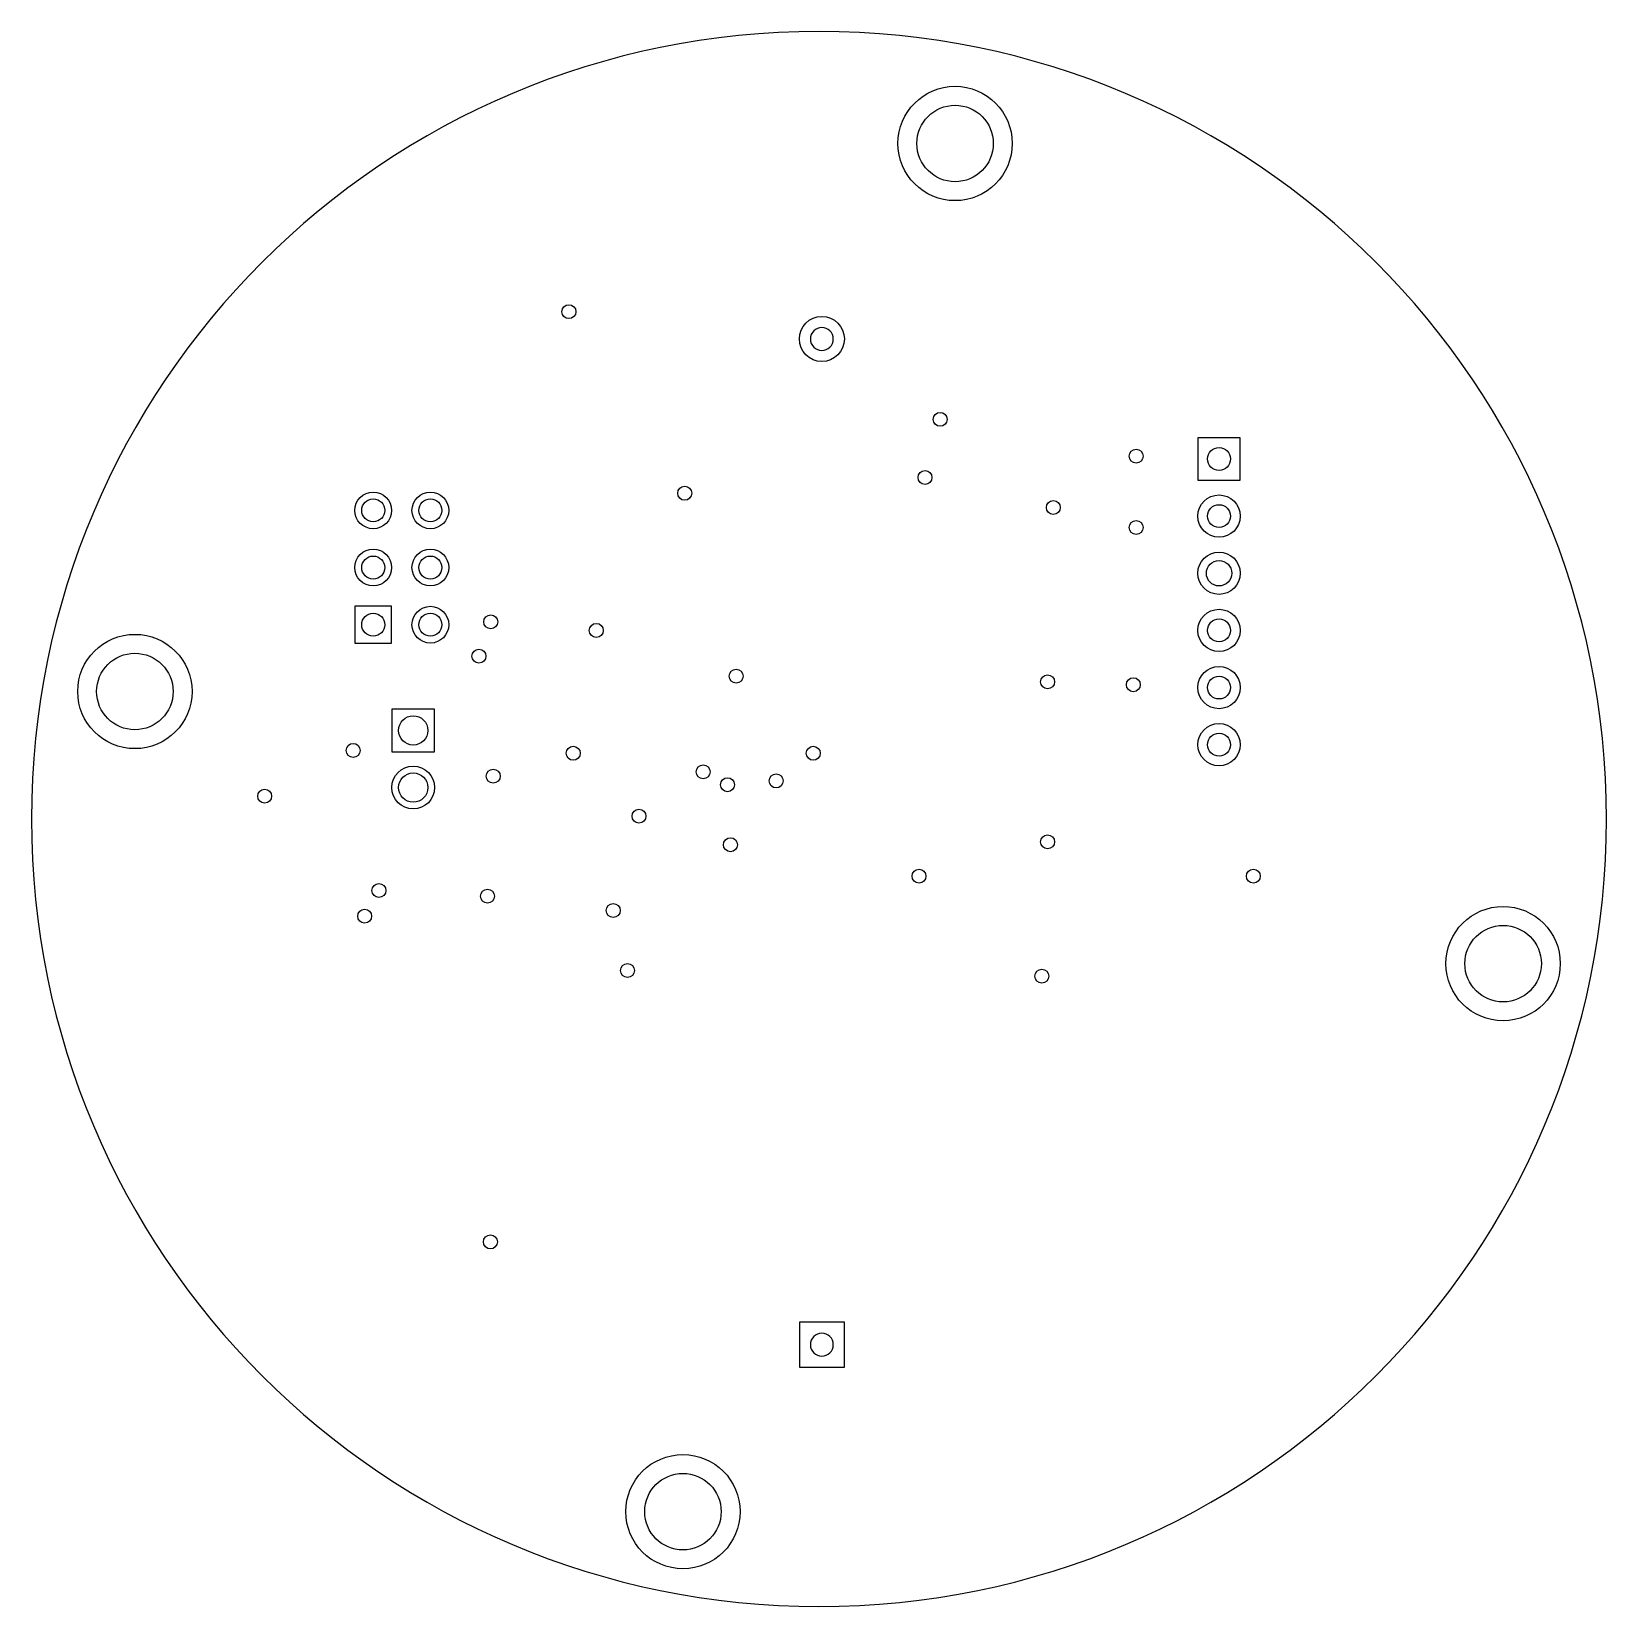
# Model space of a CAD drawing. Header units: millimetres. Extents: x -35 to 35, y -34.6 to 35.4.
import ezdxf

# ---------------------------------------------------------------- set-up
doc = ezdxf.new("R2010")
doc.units = ezdxf.units.MM

msp = doc.modelspace()

# ---------------------------------------------------------------- linework, layer by layer
for points in [[(-0.383, 21.714), (-0.383, 21.714)], [(0.637, 21.714), (0.637, 21.714)], [(16.84, 17.323), (16.84, 15.443), (18.72, 15.443), (18.72, 17.323)], [(-18.995, 8.2), (-18.995, 9.834), (-20.629, 9.834), (-20.629, 8.2)], [(-18.984, 5.268), (-18.984, 3.368), (-17.084, 3.368), (-17.084, 5.268)], [(1.127, -23.985), (1.127, -21.985), (-0.873, -21.985), (-0.873, -23.985)], [(-0.383, -22.985), (-0.383, -22.985)], [(0.637, -22.985), (0.637, -22.985)]]:
    msp.add_lwpolyline(points, close=True)
for centre, radius in [((6.048, 30.404), 2.54), ((6.048, 30.404), 1.7), ((-11.115, 22.929), 0.31), ((0.127, 21.715), 1), ((5.387, 18.143), 0.31), ((14.097, 16.51), 0.31), ((17.78, 16.383), 0.508), ((4.712, 15.56), 0.31), ((-19.812, 14.097), 0.817), ((-17.272, 14.097), 0.817), ((-5.969, 14.859), 0.31), ((17.78, 13.843), 0.94), ((-19.812, 14.097), 0.511), ((-17.272, 14.097), 0.511), ((10.414, 14.224), 0.31), ((17.78, 13.843), 0.508), ((14.097, 13.335), 0.31), ((-19.812, 11.557), 0.817), ((-19.812, 11.557), 0.511), ((-17.272, 11.557), 0.817), ((-17.272, 11.557), 0.511), ((17.78, 11.303), 0.94), ((17.78, 11.303), 0.564), ((-17.272, 9.017), 0.817), ((-19.812, 9.017), 0.511), ((-17.272, 9.017), 0.511), ((-14.59, 9.147), 0.31), ((17.78, 8.763), 0.94), ((17.78, 8.763), 0.508), ((-30.404, 6.048), 2.54), ((-9.898, 8.763), 0.31), ((-30.404, 6.048), 1.7), ((-15.113, 7.62), 0.31), ((-3.683, 6.731), 0.31), ((17.78, 6.223), 0.94), ((10.16, 6.477), 0.31), ((13.97, 6.35), 0.31), ((17.78, 6.223), 0.508), ((-18.034, 4.318), 0.65), ((17.78, 3.683), 0.94), ((-20.701, 3.429), 0.31), ((-10.922, 3.302), 0.31), ((-0.254, 3.302), 0.31), ((17.78, 3.683), 0.508), ((-18.034, 1.778), 0.95), ((-18.034, 1.778), 0.65), ((-14.478, 2.286), 0.31), ((-5.151, 2.479), 0.31), ((-4.064, 1.905), 0.31), ((-1.905, 2.073), 0.31), ((-24.638, 1.397), 0.31), ((-8.001, 0.508), 0.31), ((-3.937, -0.762), 0.31), ((10.16, -0.635), 0.31), ((4.445, -2.159), 0.31), ((19.304, -2.159), 0.31), ((-19.558, -2.794), 0.31), ((-14.732, -3.048), 0.31), ((-9.144, -3.683), 0.31), ((-20.193, -3.937), 0.31), ((30.404, -6.048), 2.54), ((30.404, -6.048), 1.7), ((-8.509, -6.35), 0.31), ((9.906, -6.604), 0.31), ((-14.605, -18.415), 0.31), ((-6.048, -30.404), 2.54), ((-6.048, -30.404), 1.7)]:
    msp.add_circle(centre, radius)
for centre, radius, start, end in [((0, 0.381), 35, 360, 180), ((0.127, 21.714), 0.51, 360, 540), ((0.127, 21.714), 0.51, 540, 360), ((0, 0.381), 35, 180, 0), ((0.127, -22.985), 0.51, 360, 540), ((0.127, -22.985), 0.51, 540, 360)]:
    msp.add_arc(centre, radius, start, end)

doc.saveas('drawing.dxf')
